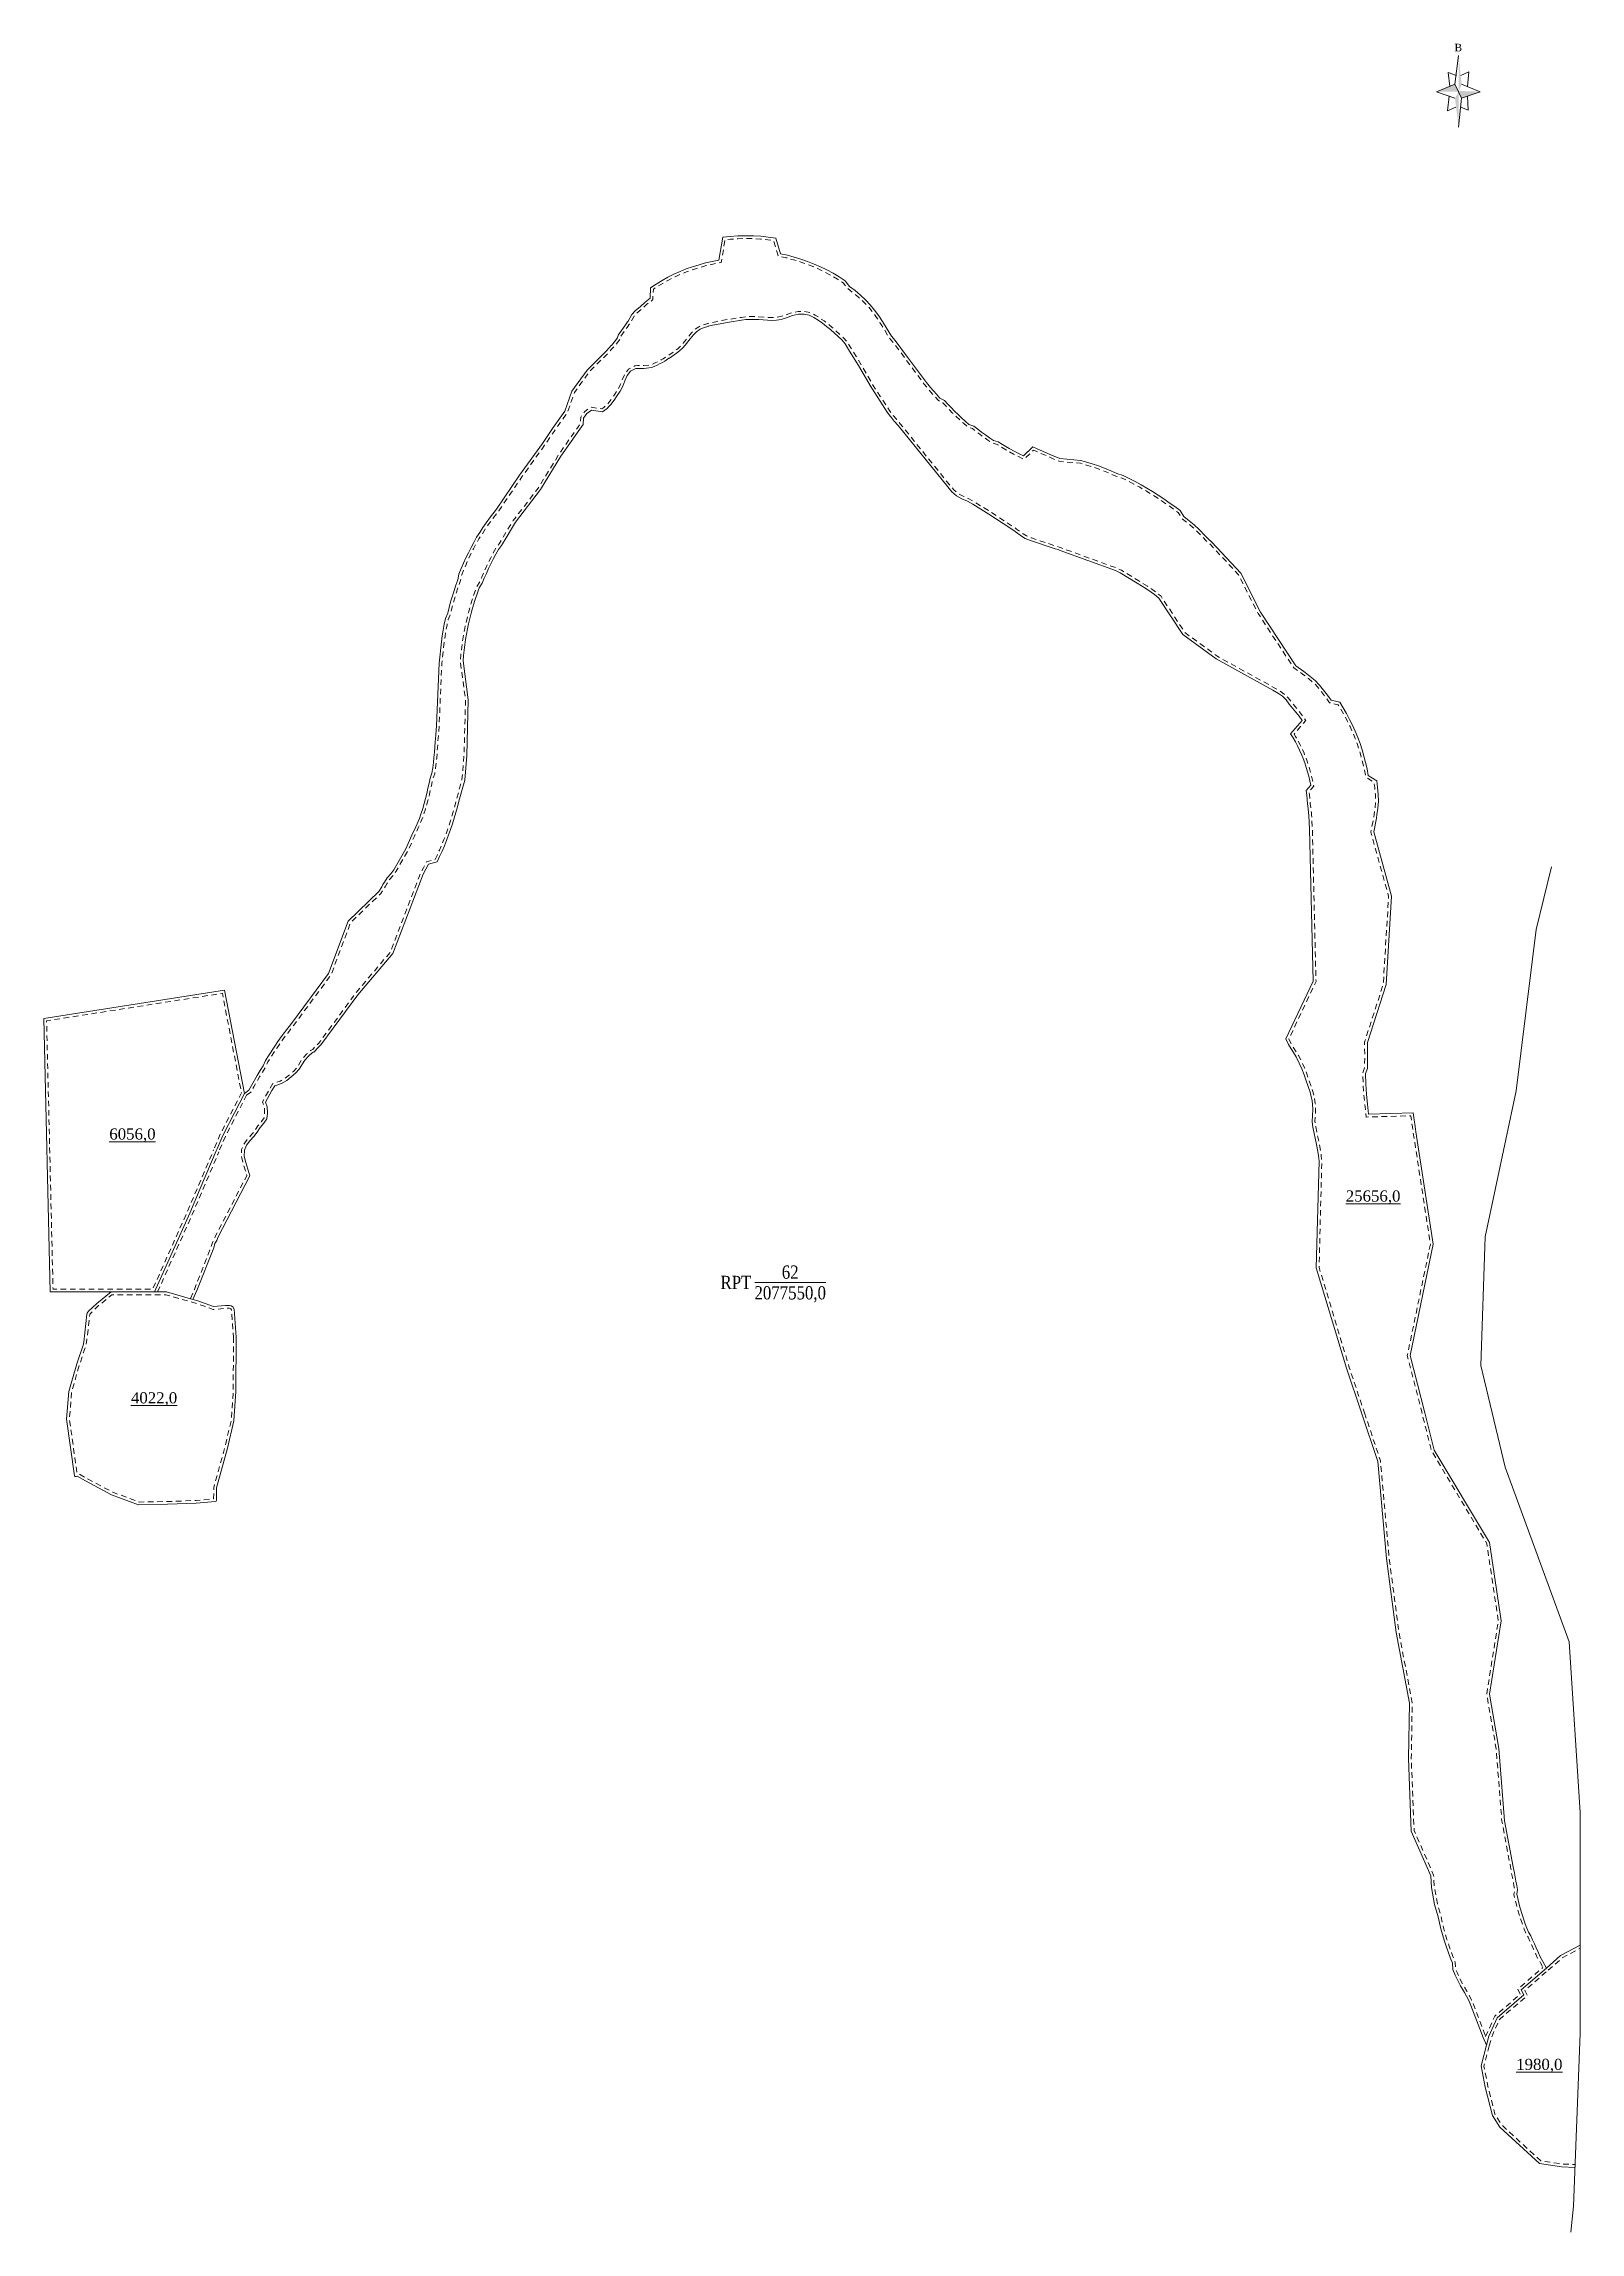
# Model space of a CAD drawing. Header units: metres. Extents: x 544975 to 545526, y 1843648 to 1844434.
import ezdxf
from ezdxf.enums import TextEntityAlignment as Align

# ---------------------------------------------------------------- set-up
doc = ezdxf.new("R2010")
doc.units = ezdxf.units.M
doc.header["$MEASUREMENT"] = 0
doc.linetypes.add('DGN Style 2', pattern=[3.355162, 2.013097, -1.342065])
for name, color, linetype, lineweight in [('Level 10', 7, 'Continuous', 0), ('Level 13', 7, 'Continuous', 0), ('Level 2', 7, 'Continuous', 0), ('Level 22', 7, 'Continuous', 0), ('Level 30', 7, 'Continuous', 0), ('Level 4', 7, 'Continuous', 0), ('Level 5', 7, 'Continuous', 0), ('Level 6', 7, 'Continuous', 0)]:
    doc.layers.add(name, color=color, linetype=linetype, lineweight=lineweight)
doc.styles.add('Style-Times New Roman', font='times.ttf')
doc.styles.add('Style-Vntime', font='Vntime.shx')

# ---------------------------------------------------------------- blocks, each defined once
blk = doc.blocks.new('N_THUA')
at = {"layer": 'Level 13', "color": 1, "linetype": 'Continuous', "lineweight": 0}
blk.add_line((-5.851035, 0), (7.218965, 0), dxfattribs=at)
at = {"layer": 'Level 13', "color": 5, "linetype": 'Continuous', "lineweight": 0, "style": 'Style-Times New Roman'}
blk.add_text('62', height=2.048285, dxfattribs=at).set_placement((0.683965, 1.6), align=Align.MIDDLE_CENTER)
at = {"layer": 'Level 2', "color": 3, "linetype": 'Continuous', "lineweight": 0, "style": 'Style-Times New Roman'}
blk.add_text('RPT', height=2.048285, dxfattribs=at).set_placement((-6.451035, 0), align=Align.MIDDLE_RIGHT)
at = {"layer": 'Level 4', "color": 1, "linetype": 'Continuous', "lineweight": 0, "style": 'Style-Times New Roman'}
blk.add_text('2077550,0', height=2.048285, dxfattribs=at).set_placement((0.683965, -1.6), align=Align.MIDDLE_CENTER)
blk = doc.blocks.new('*U7')
at = {"layer": 'Level 22', "linetype": 'Continuous', "lineweight": 0}
blk.add_hatch(color=250, dxfattribs=at).paths.add_polyline_path([(0.045, -0.218), (0.002, -0.128), (-0.295, -0.128), (-0.045, -0.028), (0.002, -0.128), (0.005, -0.128), (0.005, -0.118), (0.295, -0.128)])
at = {"layer": 'Level 22', "color": 250, "linetype": 'Continuous', "lineweight": 0}
for p, q in [((-0.045, -0.028), (0.005, 0.362)), ((-0.025, 0.092), (-0.135, 0.132)), ((-0.135, 0.132), (-0.115, -0.058)), ((0.035, 0.092), (0.145, 0.142)), ((0.145, 0.142), (0.125, -0.058)), ((-0.045, -0.028), (-0.295, -0.128)), ((-0.045, -0.218), (-0.295, -0.128)), ((-0.125, -0.188), (-0.145, -0.388)), ((0.005, -0.128), (-0.045, -0.028)), ((0.005, -0.128), (0.045, -0.218)), ((0.045, -0.218), (0.005, -0.608)), ((0.045, -0.028), (0.295, -0.128)), ((0.045, -0.218), (0.295, -0.128)), ((0.125, -0.188), (0.135, -0.378)), ((-0.145, -0.388), (-0.035, -0.338)), ((0.135, -0.378), (0.035, -0.338))]:
    blk.add_line(p, q, dxfattribs=at)
at = {"layer": 'Level 22', "color": 250, "linetype": 'Continuous', "lineweight": 0, "extrusion": (0, 0, -1)}
blk.add_solid([(-0.005, 0.362), (-0.045, -0.028), (-0.005, -0.128)], dxfattribs=at)
at = {"layer": 'Level 22', "color": 250, "linetype": 'Continuous', "lineweight": 0}
blk.add_solid([(0.005, -0.128), (0.005, -0.608), (-0.045, -0.218)], dxfattribs=at)
at = {"layer": 'Level 22', "color": 250, "linetype": 'Continuous', "lineweight": 0, "style": 'Style-Vntime'}
blk.add_text('B', height=0.102, dxfattribs=at).set_placement((0, 0.47), align=Align.MIDDLE_CENTER)

msp = doc.modelspace()

# ---------------------------------------------------------------- linework, layer by layer
at = {"layer": 'Level 10', "color": 7, "lineweight": 0, "flags": 128}
msp.add_lwpolyline([(545516.11939, 1844138.65575), (545510.63, 1844116.17), (545503.46, 1844058.14), (545492.34, 1844005.69), (545490.75, 1843959.59), (545499.49, 1843923.03), (545522.52, 1843860.24), (545526.48, 1843799.04), (545526.48, 1843719.56), (545524.1, 1843657.57), (545523.063769, 1843648.233485)], dxfattribs=at)
at = {"layer": 'Level 30', "color": 5, "linetype": 'Continuous', "lineweight": 0, "flags": 128}
for points in [[(545046.8921, 1844057.2642), (545048.4354, 1844058.3689), (545049.4218, 1844060.1456), (545051.4624, 1844063.6788), (545052.509, 1844065.43), (545053.5731, 1844067.1706), (545054.4198, 1844069.0488), (545055.5201, 1844070.7701), (545057.7719, 1844074.1792), (545058.9232, 1844075.8667), (545060.1147, 1844077.5262), (545061.3458, 1844079.1567), (545061.6561, 1844079.5623), (545063.7884, 1844082.3396), (545077.128, 1844100.3346), (545084.1083, 1844119.0778), (545095.1249, 1844129.7479), (545096.1883, 1844131.4471), (545096.6512, 1844132.2558), (545097.2191, 1844133.0806), (545098.1639, 1844134.6935), (545099.4579, 1844136.0739), (545100.5399, 1844137.6017), (545104.8041, 1844145.1562), (545107.0376, 1844150.0081), (545108.3901, 1844153.061), (545109.7071, 1844156.0227), (545110.2235, 1844157.5458), (545110.2512, 1844157.5367), (545110.9, 1844159.5836), (545111.4289, 1844161.3856), (545111.9216, 1844163.1977), (545112.3781, 1844165.0194), (545112.798, 1844166.8499), (545113.1812, 1844168.6883), (545113.5276, 1844170.5341), (545114.2344, 1844172.3241), (545114.5078, 1844174.1903), (545114.7439, 1844176.0615), (545114.9425, 1844177.937), (545115.1036, 1844179.8162), (545115.3699, 1844183.5802), (545115.567, 1844185.937), (545115.8037, 1844189.4348), (545116.7739, 1844211.7474), (545117.6082, 1844219.4464), (545117.9285, 1844221.6198), (545118.2747, 1844223.6833), (545118.6622, 1844225.7395), (545119.0908, 1844227.7875), (545119.8884, 1844229.7475), (545120.3969, 1844231.7701), (545120.9457, 1844233.7822), (545121.8318, 1844236.7401), (545122.8319, 1844239.7471), (545123.5398, 1844241.7089), (545123.9326, 1844243.7961), (545124.7212, 1844245.7351), (545125.5484, 1844247.6579), (545126.4139, 1844249.5638), (545127.3173, 1844251.452), (545128.2584, 1844253.3218), (545129.2366, 1844255.1723), (545130.2517, 1844257.003), (545131.4529, 1844258.724), (545132.5385, 1844260.5096), (545133.7076, 1844262.242), (545135.2746, 1844264.3327), (545137.4195, 1844267.1057), (545145.7015, 1844279.2673), (545153.871, 1844290.673), (545157.5519, 1844296.0386), (545157.5558, 1844296.0359), (545160.745, 1844300.5947), (545161.9268, 1844302.2399), (545164.5003, 1844309.4705), (545169.9477, 1844317.0808), (545176.9476, 1844324.021), (545178.6212, 1844325.9404), (545178.6321, 1844325.9308), (545179.6226, 1844327.0573), (545180.8816, 1844328.6135), (545181.1179, 1844329.6554), (545183.4589, 1844332.9234), (545184.4537, 1844334.3654), (545184.6299, 1844334.604), (545186.0474, 1844336.9846), (545187.2328, 1844338.3792), (545189.0544, 1844339.8652), (545190.7256, 1844341.448), (545192.5371, 1844342.8666), (545192.7379, 1844346.6243), (545194.7549, 1844347.9582), (545196.8235, 1844349.2105), (545198.9407, 1844350.379), (545201.1028, 1844351.462), (545203.3065, 1844352.4576), (545205.5482, 1844353.3642), (545207.8244, 1844354.1806), (545210.1315, 1844354.9052), (545212.4656, 1844355.537), (545214.8232, 1844356.0749), (545217.2004, 1844356.5182), (545218.6052, 1844364.773), (545221.3272, 1844365.058), (545224.0584, 1844365.234), (545226.7945, 1844365.3006), (545229.695, 1844365.2517), (545232.2637, 1844365.1055), (545234.9881, 1844364.8441), (545237.6998, 1844364.4739), (545239.3707, 1844358.8296), (545241.8384, 1844358.289), (545244.2825, 1844357.6501), (545246.6991, 1844356.914), (545249.0844, 1844356.0819), (545251.4345, 1844355.1551), (545253.7456, 1844354.135), (545256.0141, 1844353.0233), (545258.2363, 1844351.8218), (545260.4087, 1844350.5324), (545262.5278, 1844349.1571), (545264.1519, 1844347.1043), (545266.131, 1844345.5821), (545268.0475, 1844343.982), (545269.8986, 1844342.3065), (545271.6097, 1844340.4883), (545273.1698, 1844338.5391), (545274.6455, 1844336.535), (545276.0348, 1844334.4798), (545276.3685, 1844333.9584), (545279.2362, 1844329.2331), (545280.5169, 1844327.6938), (545285.0163, 1844321.7149), (545291.7474, 1844312.58), (545293.2422, 1844310.8133), (545295.4145, 1844308.3595), (545296.5448, 1844306.9958), (545298.2711, 1844306.1561), (545299.4448, 1844304.8499), (545300.6445, 1844303.5675), (545301.8695, 1844302.3092), (545303.1194, 1844301.0758), (545304.3937, 1844299.8676), (545305.692, 1844298.6851), (545307.0137, 1844297.5288), (545308.8187, 1844296.9586), (545310.1743, 1844295.8652), (545311.5514, 1844294.7991), (545312.9496, 1844293.7608), (545314.3683, 1844292.7506), (545315.8069, 1844291.769), (545317.5565, 1844291.2727), (545319.024, 1844290.3552), (545321.4104, 1844288.9481), (545323.5325, 1844287.7812), (545325.0686, 1844286.9838), (545326.6204, 1844286.2174), (545330.0049, 1844289.4584), (545331.5062, 1844288.7902), (545334.5268, 1844287.4911), (545336.4051, 1844286.6397), (545339.6329, 1844285.2718), (545347.2018, 1844284.5818), (545351.2054, 1844283.3864), (545353.4828, 1844282.6448), (545355.7168, 1844281.784), (545357.9196, 1844280.846), (545360.1033, 1844279.8641), (545362.4278, 1844279.1698), (545364.577, 1844278.0981), (545366.7043, 1844276.9837), (545368.809, 1844275.8269), (545370.8901, 1844274.6282), (545372.9467, 1844273.3882), (545374.9782, 1844272.1073), (545376.9836, 1844270.786), (545378.9623, 1844269.4249), (545380.9133, 1844268.0244), (545382.8359, 1844266.5853), (545384.2207, 1844264.4693), (545386.0716, 1844262.9647), (545387.8919, 1844261.4234), (545389.6429, 1844259.8035), (545391.7353, 1844257.6791), (545392.7661, 1844256.5861), (545394.278, 1844255.2741), (545404.6038, 1844244.1479), (545411.7099, 1844230.1261), (545424.3657, 1844210.788), (545427.2796, 1844208.7571), (545427.7298, 1844208.4289), (545429.5528, 1844207.0398), (545431.3354, 1844205.5835), (545432.9052, 1844203.9164), (545434.36, 1844202.1482), (545435.755, 1844200.3324), (545437.0888, 1844198.4711), (545440.1688, 1844197.7305), (545441.4134, 1844195.7236), (545442.5904, 1844193.6763), (545443.6985, 1844191.5909), (545444.7365, 1844189.4698), (545445.7033, 1844187.3152), (545446.5976, 1844185.1297), (545447.4187, 1844182.9155), (545448.1655, 1844180.6752), (545448.8373, 1844178.4112), (545449.4332, 1844176.1262), (545449.9526, 1844173.8225), (545450.395, 1844171.5028), (545453.4293, 1844169.5416), (545453.7271, 1844167.1084), (545453.9436, 1844164.6666), (545454.0786, 1844162.219), (545453.832, 1844159.7667), (545453.5038, 1844157.334), (545453.3096, 1844156.1258), (545452.3359, 1844151.1645), (545458.6972, 1844128.1414), (545456.7802, 1844096.4366), (545450.0702, 1844075.5282), (545450.1018, 1844069.8743), (545450.0827, 1844066.2321), (545449.4267, 1844064.3965), (545449.5538, 1844060.7383), (545449.7976, 1844056.8315), (545450.1004, 1844053.4386), (545450.5194, 1844049.8022), (545466.4945, 1844050.2276), (545466.866, 1844047.8112), (545467.2325, 1844045.428), (545467.5091, 1844043.4195), (545473.7056, 1844003.083), (545465.4376, 1843963.1039), (545470.6783, 1843942.5576)], [(545028.4374, 1843983.2234), (545029.8704, 1843986.5055), (545035.8965, 1844001.7972), (545036.3192, 1844003.3806), (545036.9468, 1844004.4623), (545037.3357, 1844005.4493), (545048.8282, 1844027.652), (545048.0657, 1844030.0985), (545047.3805, 1844032.449), (545046.8216, 1844034.7798), (545046.8682, 1844036.8827), (545047.6575, 1844038.6766), (545048.8628, 1844040.2827), (545050.2403, 1844041.7995), (545051.5286, 1844043.3451), (545052.5256, 1844045.0216), (545053.8597, 1844046.526), (545054.9539, 1844048.1416), (545055.1564, 1844050.2204), (545055.0665, 1844052.4744), (545054.4829, 1844054.1749), (545056.7749, 1844058.2549), (545057.767, 1844059.9531), (545060.1809, 1844060.7922), (545062.1168, 1844061.8884), (545063.7382, 1844063.1581), (545065.2656, 1844064.4721), (545066.5687, 1844065.9205), (545068.5516, 1844069.2267), (545069.9393, 1844070.6049), (545071.3714, 1844071.9427), (545071.8776, 1844072.1685), (545071.9952, 1844072.0834), (545072.8653, 1844073.3054), (545074.3831, 1844074.6758), (545087.6759, 1844092.7047), (545100.1459, 1844107.4768), (545111.0316, 1844135.9562), (545112.033, 1844137.7655), (545112.9981, 1844139.5945), (545116.0552, 1844140.3996), (545116.9667, 1844142.3085), (545117.8399, 1844144.2353), (545118.6744, 1844146.1791), (545119.4698, 1844148.1393), (545120.2258, 1844150.1149), (545120.9422, 1844152.1053), (545121.6187, 1844154.1096), (545122.2549, 1844156.127), (545122.8507, 1844158.1568), (545123.4058, 1844160.198), (545123.9199, 1844162.25), (545125.9902, 1844169.7823), (545126.7427, 1844178.6123), (545127.2751, 1844198.6572), (545125.4029, 1844212.6636), (545125.5686, 1844214.5794), (545125.7726, 1844216.4915), (545126.0148, 1844218.3991), (545126.2951, 1844220.3016), (545126.6133, 1844222.198), (545126.9695, 1844224.0877), (545127.3633, 1844225.9699), (545128.3066, 1844229.6975), (545128.8124, 1844231.5518), (545129.629, 1844234.2777), (545130.5507, 1844237.049), (545131.2031, 1844238.8569), (545132.2925, 1844240.493), (545133.0134, 1844242.2655), (545133.7696, 1844244.0232), (545134.5608, 1844245.7654), (545135.3866, 1844247.4914), (545136.2469, 1844249.2006), (545137.1411, 1844250.8923), (545138.069, 1844252.5657), (545139.2135, 1844254.1112), (545141.1817, 1844257.3848), (545142.3899, 1844259.4515), (545142.3923, 1844259.4499), (545144.2073, 1844262.4492), (545153.2008, 1844274.1227), (545160.5576, 1844286.0859), (545164.2384, 1844291.4515), (545164.2548, 1844291.4403), (545167.3587, 1844295.8772), (545168.5089, 1844297.4784), (545168.6429, 1844299.8253), (545169.8194, 1844301.4178), (545171.4535, 1844302.6653), (545175.4483, 1844302.098), (545177.1721, 1844303.2323), (545177.5264, 1844303.578), (545177.4063, 1844303.6714), (545178.4556, 1844304.7015), (545179.6222, 1844306.2622), (545180.7181, 1844307.881), (545181.7834, 1844309.5278), (545182.7064, 1844311.2964), (545183.4796, 1844313.1985), (545184.303, 1844315.0688), (545185.4733, 1844316.6495), (545187.3758, 1844317.5913), (545188.0455, 1844317.6537), (545190.33, 1844317.6424), (545192.9991, 1844317.9587), (545193.9867, 1844318.34), (545195.0506, 1844318.818), (545195.9575, 1844319.2703), (545196.9525, 1844319.8089), (545197.8126, 1844320.3024), (545199.3249, 1844321.2893), (545199.5029, 1844321.3885), (545201.9709, 1844323.0761), (545203.1193, 1844323.9686), (545204.1985, 1844324.9343), (545205.182, 1844326.0361), (545206.9277, 1844328.2348), (545208.1004, 1844329.7117), (545209.2193, 1844330.843), (545210.4932, 1844331.7379), (545211.9212, 1844332.3257), (545213.3594, 1844332.7587), (545213.3999, 1844332.7759), (545214.8986, 1844333.1398), (545216.3989, 1844333.4603), (545220.8868, 1844334.2891), (545225.3996, 1844335.0066), (545226.9252, 1844335.1884), (545228.5535, 1844335.2711), (545230.0012, 1844335.2599), (545231.5424, 1844335.1855), (545234.6421, 1844334.9717), (545236.2274, 1844334.922), (545237.8728, 1844334.9899), (545239.6337, 1844335.2795), (545241.0514, 1844335.6981), (545241.5773, 1844335.8721), (545243.6966, 1844336.6297), (545245.8382, 1844337.1477), (545247.8429, 1844337.1602), (545249.689, 1844336.7422), (545251.3566, 1844335.954), (545252.9, 1844334.9524), (545254.402, 1844333.8898), (545255.8604, 1844332.7681), (545257.2728, 1844331.5889), (545261.3598, 1844327.8603), (545262.5302, 1844326.4308), (545263.8051, 1844324.5037), (545267.7119, 1844318.0573), (545271.4976, 1844311.5413), (545277.6283, 1844301.9545), (545278.8324, 1844300.3576), (545279.0566, 1844300.1378), (545280.1968, 1844298.7449), (545281.584, 1844297.1288), (545299.3848, 1844275.108), (545300.8544, 1844273.3642), (545302.5398, 1844271.9013), (545304.5093, 1844270.8619), (545306.5428, 1844269.9412), (545308.4597, 1844268.843), (545314.1106, 1844265.3454), (545321.6709, 1844260.4439), (545323.5675, 1844259.1318), (545325.9412, 1844257.4092), (545327.2356, 1844256.5745), (545329.0908, 1844255.8229), (545337.9834, 1844252.8963), (545339.0536, 1844252.5639), (545339.7615, 1844252.2841), (545359.6318, 1844245.0139), (545361.2799, 1844244.2631), (545367.4678, 1844240.5415), (545370.5588, 1844238.5884), (545372.4545, 1844237.2942), (545373.6783, 1844236.4052), (545375.2272, 1844235.1323), (545383.7807, 1844222.1323), (545395.8165, 1844213.3225), (545416.1617, 1844202.1143), (545418.1412, 1844200.9233), (545419.5588, 1844199.9168), (545420.9032, 1844198.6228), (545422.0403, 1844197.1228), (545424.4216, 1844194.2457), (545425.5588, 1844192.7656), (545426.646, 1844191.2483), (545422.5159, 1844186.3714), (545423.3917, 1844184.9591), (545424.22, 1844183.5184), (545424.9998, 1844182.0509), (545425.7303, 1844180.5583), (545426.4106, 1844179.0421), (545427.04, 1844177.5041), (545427.6178, 1844175.946), (545428.1433, 1844174.3694), (545428.616, 1844172.7763), (545429.0353, 1844171.1682), (545429.4009, 1844169.5471), (545429.7122, 1844167.9147), (545428.1172, 1844166.0149), (545428.3114, 1844164.4272), (545428.4527, 1844162.834), (545428.5408, 1844161.2369), (545428.7756, 1844159.6388), (545428.957, 1844158.0271), (545429.0274, 1844157.2167), (545429.3025, 1844152.1993), (545430.617, 1844097.612), (545420.8268, 1844076.842), (545421.7254, 1844074.7996), (545424.5128, 1844070.3502), (545425.6259, 1844068.182), (545426.5437, 1844066.0421), (545427.3641, 1844063.9243), (545428.1357, 1844061.8253), (545428.8647, 1844059.743), (545429.5154, 1844057.6727), (545430.0333, 1844055.6064), (545430.0926, 1844055.3194), (545430.3828, 1844053.5349), (545430.4891, 1844051.4431), (545430.3373, 1844049.3187), (545430.2319, 1844047.1897), (545430.5208, 1844045.1067), (545431.8304, 1844038.9346), (545432.283, 1844036.3496), (545432.4973, 1844034.8627), (545432.7134, 1844032.8662), (545431.7241, 1843994.6573), (545442.6167, 1843958.5238), (545447.9564, 1843942.5576)], [(544999.0035, 1843985.9398), (544977.2071, 1843985.9398), (544974.8663, 1844084.1861), (545039.7884, 1844094.3501), (545046.8921, 1844057.2642)], [(545014.6135, 1843985.9398), (545027.2414, 1844014.192), (545031.0193, 1844023.0822), (545036.7725, 1844036.6204), (545037.0741, 1844037.33), (545039.142, 1844042.1963), (545041.1607, 1844046.1211), (545041.5151, 1844046.8101), (545046.8921, 1844057.2642)], [(545028.4374, 1843983.2234), (545030.1711, 1843982.7305), (545035.7778, 1843980.6839), (545040.1252, 1843981.039), (545041.4975, 1843981.121), (545042.1418, 1843981.0221), (545042.7851, 1843980.6014), (545043.2304, 1843979.8014), (545043.9861, 1843969.7693), (545043.858, 1843950.1825), (545043.14, 1843939.6844), (545040.7867, 1843929.7993), (545036.8845, 1843915.5488), (545036.8495, 1843911.0788), (545036.702, 1843910.7887), (545036.5072, 1843910.7001), (545029.6168, 1843910.0582), (545019.2444, 1843909.6798), (545008.9076, 1843909.505), (544999.2315, 1843913.1057), (544989.7942, 1843918.0712), (544986.86, 1843919.797), (544986.4469, 1843919.655), (544986.2675, 1843919.655), (544986.0821, 1843919.7025), (544985.9386, 1843919.8965), (544983.0711, 1843940.2514), (544983.8696, 1843950.238), (544986.7272, 1843960.1096), (544989.0927, 1843967.2139), (544989.1108, 1843967.5398), (544989.2144, 1843967.9506), (544990.379, 1843978.0167), (544990.4663, 1843978.3345), (544990.623, 1843978.6367), (544990.8499, 1843978.9092), (544993.8725, 1843981.8173), (544999.0035, 1843985.9398)], [(544999.0035, 1843985.9398), (545013.8479, 1843985.9398), (545014.6135, 1843985.9398)], [(545014.6135, 1843985.9398), (545018.8831, 1843985.9398), (545028.4374, 1843983.2234)], [(545447.9564, 1843942.5576), (545453.7963, 1843925.0956), (545456.9053, 1843890.2112), (545460.385, 1843863.662), (545465.1594, 1843838.306), (545464.8247, 1843818.3492), (545465.8452, 1843792.3198), (545472.8762, 1843776.2448), (545473.1193, 1843772.0955), (545474.2169, 1843765.9679), (545475.4903, 1843761.5512), (545475.9103, 1843759.3527), (545476.4615, 1843757.2531), (545477.0545, 1843755.165), (545477.6892, 1843753.0891), (545478.3653, 1843751.0263), (545479.0825, 1843748.9775), (545479.8405, 1843746.9434), (545480.639, 1843744.9249), (545480.7106, 1843742.5923), (545481.596, 1843740.5921), (545482.5212, 1843738.61), (545483.5369, 1843736.6724), (545484.9229, 1843734.3149), (545485.7067, 1843733.0331), (545486.5754, 1843731.2295), (545491.6092, 1843718.1233), (545492.8598, 1843715.4579)], [(545470.6783, 1843942.5576), (545474.0932, 1843929.1692), (545493.8891, 1843895.9492), (545498.089, 1843867.8177), (545493.9376, 1843841.4778), (545497.3082, 1843821.9294), (545499.3434, 1843796.0119), (545502.4671, 1843779.5062), (545502.8507, 1843777.2287), (545503.4208, 1843774.3715), (545503.6661, 1843772.8191), (545503.9424, 1843771.2719), (545503.721, 1843769.6197), (545504.0613, 1843768.0742), (545504.4324, 1843766.5359), (545504.8342, 1843765.0052), (545505.7292, 1843761.9696), (545506.222, 1843760.4658), (545506.7449, 1843758.9722), (545507.2975, 1843757.4894), (545507.8796, 1843756.0178), (545508.7231, 1843754.6582), (545509.3615, 1843753.2157), (545510.0287, 1843751.7864), (545510.6734, 1843750.3449), (545511.4572, 1843748.5265), (545512.0899, 1843747.1638), (545513.1097, 1843745.4412), (545514.3276, 1843743.1136)], [(545514.3276, 1843743.1136), (545519.4492, 1843747.5734), (545526.48, 1843751.395839)], [(545492.8598, 1843715.4579), (545493.6916, 1843718.6388), (545496.648, 1843725.2616), (545506.2199, 1843733.471), (545505.3156, 1843735.2661), (545514.3276, 1843743.1136)], [(545492.8598, 1843715.4579), (545490.8977, 1843707.9542), (545492.3927, 1843700.3741), (545494.9379, 1843690.1916), (545497.6631, 1843685.9699), (545511.8823, 1843672.9095), (545519.7615, 1843671.759), (545524.636441, 1843671.542265)]]:
    msp.add_lwpolyline(points, dxfattribs=at)
at = {"layer": 'Level 6', "color": 2, "linetype": 'DGN Style 2', "lineweight": 0, "flags": 128}
for points in [[(545047.670771, 1844056.591789), (545049.200455, 1844057.686743), (545050.291985, 1844059.652802), (545052.324615, 1844063.172202), (545053.36481, 1844064.912686), (545054.458988, 1844066.702485), (545055.301549, 1844068.571505), (545056.358634, 1844070.2252), (545058.602181, 1844073.621804), (545059.742503, 1844075.293213), (545060.920002, 1844076.933214), (545062.141955, 1844078.551599), (545062.449809, 1844078.954002), (545064.586723, 1844081.737311), (545078.015691, 1844099.852868), (545084.966486, 1844118.516843), (545095.908029, 1844129.114247), (545097.046413, 1844130.933264), (545097.498425, 1844131.722941), (545098.06348, 1844132.543609), (545098.970115, 1844134.091356), (545100.234353, 1844135.440007), (545101.385572, 1844137.065545), (545105.695224, 1844144.700569), (545107.948981, 1844149.596474), (545109.304114, 1844152.655316), (545110.639442, 1844155.658233), (545110.852482, 1844156.286587), (545110.89913, 1844156.271262), (545111.856502, 1844159.291677), (545112.391242, 1844161.113574), (545112.889184, 1844162.944953), (545113.350544, 1844164.786048), (545113.77492, 1844166.636059), (545114.162199, 1844168.494028), (545114.492815, 1844170.255723), (545115.207051, 1844172.064555), (545115.498685, 1844174.055218), (545115.737286, 1844175.946245), (545115.937992, 1844177.841632), (545116.100581, 1844179.738202), (545116.366955, 1844183.503241), (545116.564182, 1844185.861567), (545116.802232, 1844189.379313), (545117.771555, 1844211.671734), (545118.600312, 1844219.319587), (545118.916363, 1844221.464155), (545119.259258, 1844223.507955), (545119.643047, 1844225.544463), (545120.051092, 1844227.494244), (545120.841104, 1844229.435597), (545121.364286, 1844231.516595), (545121.907197, 1844233.507104), (545122.785432, 1844236.43875), (545123.776815, 1844239.419541), (545124.507695, 1844241.445025), (545124.896768, 1844243.512422), (545125.643752, 1844245.349099), (545126.463049, 1844247.253526), (545127.320282, 1844249.141223), (545128.215045, 1844251.01137), (545129.147148, 1844252.863295), (545130.116004, 1844254.69612), (545131.101239, 1844256.472958), (545132.290977, 1844258.177536), (545133.380663, 1844259.969856), (545134.522648, 1844261.662078), (545136.070236, 1844263.726877), (545138.229008, 1844266.517812), (545146.521373, 1844278.694632), (545154.689876, 1844290.09894), (545158.080878, 1844295.041959), (545161.560819, 1844300.016358), (545162.821485, 1844301.77135), (545165.395272, 1844309.002755), (545170.711719, 1844316.430107), (545177.677456, 1844323.336436), (545178.714444, 1844324.525725), (545178.722221, 1844324.518877), (545180.387132, 1844326.412388), (545181.805372, 1844328.165419), (545182.048461, 1844329.237249), (545184.277, 1844332.348255), (545185.267689, 1844333.784297), (545185.463765, 1844334.049812), (545186.863687, 1844336.400891), (545187.935635, 1844337.662016), (545189.715183, 1844339.113712), (545191.379137, 1844340.689649), (545193.511427, 1844342.359462), (545193.709601, 1844346.068016), (545195.28986, 1844347.113087), (545197.324241, 1844348.344671), (545199.406415, 1844349.49384), (545201.53276, 1844350.55893), (545203.699979, 1844351.538048), (545205.904609, 1844352.429657), (545208.143154, 1844353.232551), (545210.412073, 1844353.945159), (545212.707557, 1844354.566506), (545215.026161, 1844355.095509), (545218.069236, 1844355.662982), (545219.463765, 1844363.857428), (545221.411454, 1844364.061355), (545224.102738, 1844364.234783), (545226.79824, 1844364.300395), (545229.658145, 1844364.252179), (545232.187505, 1844364.108218), (545234.872667, 1844363.850583), (545236.924342, 1844363.570489), (545238.579548, 1844357.979203), (545241.604855, 1844357.316448), (545244.010246, 1844356.687667), (545246.388595, 1844355.963218), (545248.736137, 1844355.14429), (545251.049009, 1844354.232171), (545253.3235, 1844353.22823), (545255.556082, 1844352.134132), (545257.743095, 1844350.951657), (545259.881087, 1844349.682679), (545261.845537, 1844348.407748), (545263.444312, 1844346.386957), (545265.505469, 1844344.801644), (545267.391256, 1844343.227186), (545269.197829, 1844341.59199), (545270.854012, 1844339.832144), (545272.376492, 1844337.929947), (545273.828311, 1844335.958279), (545275.1993, 1844333.930165), (545275.519802, 1844333.429388), (545278.419903, 1844328.650698), (545279.732559, 1844327.072989), (545284.214243, 1844321.117631), (545290.962285, 1844311.959739), (545292.486027, 1844310.158833), (545294.654966, 1844307.708829), (545295.912898, 1844306.191142), (545297.657915, 1844305.342338), (545298.707682, 1844304.174061), (545299.921036, 1844302.877067), (545301.15997, 1844301.604453), (545302.424117, 1844300.356995), (545303.712931, 1844299.135034), (545305.026028, 1844297.939056), (545306.512831, 1844296.638315), (545308.337662, 1844296.06185), (545309.554253, 1844295.080572), (545310.947165, 1844294.002231), (545312.361428, 1844292.952003), (545313.796411, 1844291.930208), (545315.377581, 1844290.851328), (545317.146877, 1844290.349441), (545318.504891, 1844289.500393), (545320.915412, 1844288.07907), (545323.061149, 1844286.899173), (545324.616782, 1844286.091634), (545326.805899, 1844285.010477), (545330.211633, 1844288.271811), (545331.105327, 1844287.874045), (545334.122792, 1844286.576293), (545336.003517, 1844285.723794), (545339.386541, 1844284.290112), (545347.011474, 1844283.595004), (545350.907489, 1844282.431727), (545353.147974, 1844281.702147), (545355.341021, 1844280.857128), (545357.51862, 1844279.929859), (545359.753625, 1844278.924889), (545362.058847, 1844278.236347), (545364.121811, 1844277.207649), (545366.231399, 1844276.102528), (545368.318558, 1844274.955369), (545370.382318, 1844273.766656), (545372.4218, 1844272.536978), (545374.436377, 1844271.266748), (545376.425082, 1844269.956447), (545378.387299, 1844268.606686), (545380.322048, 1844267.217852), (545382.095627, 1844265.890296), (545383.469171, 1844263.791495), (545385.433047, 1844262.195057), (545387.228935, 1844260.674427), (545388.946752, 1844259.085226), (545391.015237, 1844256.985106), (545392.072912, 1844255.863609), (545393.581777, 1844254.554243), (545403.775291, 1844243.570584), (545410.842894, 1844229.624746), (545423.635018, 1844210.078343), (545426.699094, 1844207.942775), (545427.132146, 1844207.627076), (545428.933247, 1844206.254663), (545430.652147, 1844204.850403), (545432.154233, 1844203.255214), (545433.577172, 1844201.525738), (545434.951856, 1844199.736382), (545436.492893, 1844197.585885), (545439.535511, 1844196.854274), (545440.554769, 1844195.210734), (545441.715148, 1844193.192346), (545442.807608, 1844191.136379), (545443.830962, 1844189.045209), (545444.784108, 1844186.921037), (545445.665782, 1844184.766393), (545446.475295, 1844182.583439), (545447.211554, 1844180.374761), (545447.873872, 1844178.142716), (545448.461355, 1844175.889989), (545448.973424, 1844173.618803), (545449.492855, 1844170.895198), (545452.493544, 1844168.955723), (545452.732481, 1844167.00347), (545452.946036, 1844164.594885), (545453.075832, 1844162.241627), (545452.838713, 1844159.883611), (545452.514468, 1844157.480223), (545452.325005, 1844156.301494), (545451.309185, 1844151.12558), (545457.688974, 1844128.035561), (545455.789611, 1844096.622456), (545449.069325, 1844075.682003), (545449.101785, 1844069.874128), (545449.083608, 1844066.407962), (545448.420662, 1844064.552925), (545448.554882, 1844060.689788), (545448.800373, 1844056.755899), (545449.105501, 1844053.336904), (545449.630775, 1844048.778182), (545465.640063, 1844049.204493), (545466.242922, 1844045.283789), (545466.519512, 1844043.275358), (545472.68985, 1844003.109164), (545464.411578, 1843963.080396), (545473.160019, 1843928.78171), (545492.929164, 1843895.606607), (545497.077303, 1843867.821809), (545492.924104, 1843841.470492), (545496.314888, 1843821.805034), (545498.350727, 1843795.879392), (545501.482665, 1843779.330162), (545501.867088, 1843777.047777), (545502.436195, 1843774.195553), (545502.679916, 1843772.653145), (545502.930511, 1843771.249884), (545502.70638, 1843769.577305), (545503.086843, 1843767.849403), (545503.46263, 1843766.291673), (545503.870777, 1843764.736793), (545504.774258, 1843761.672429), (545505.274851, 1843760.144849), (545505.804369, 1843758.632346), (545506.363938, 1843757.130846), (545506.982643, 1843755.566705), (545507.836749, 1843754.190009), (545508.451116, 1843752.801814), (545509.119142, 1843751.370745), (545509.757766, 1843749.94283), (545510.544361, 1843748.117945), (545511.203936, 1843746.697362), (545512.235825, 1843744.954342), (545513.075609, 1843743.349382)], [(545027.5209, 1843983.6235), (545028.9467, 1843986.889), (545034.9451, 1844002.1105), (545035.3874, 1844003.7672), (545036.044, 1844004.899), (545036.4241, 1844005.8635), (545047.7512, 1844027.7468), (545047.1082, 1844029.8098), (545046.4137, 1844032.1923), (545045.819, 1844034.6725), (545045.8728, 1844037.1035), (545046.7886, 1844039.1847), (545048.0911, 1844040.9204), (545049.4857, 1844042.4561), (545050.7097, 1844043.9244), (545051.7145, 1844045.6142), (545053.0683, 1844047.1407), (545053.9833, 1844048.4917), (545054.1545, 1844050.2491), (545054.0731, 1844052.2883), (545053.3916, 1844054.2741), (545055.9072, 1844058.752), (545057.0898, 1844060.7764), (545059.767, 1844061.707), (545061.5591, 1844062.7218), (545063.1035, 1844063.9312), (545064.565, 1844065.1885), (545065.7607, 1844066.5176), (545067.7583, 1844069.8482), (545069.2455, 1844071.3252), (545070.8111, 1844072.7878), (545071.4823, 1844073.0872), (545072.1141, 1844073.9744), (545073.6381, 1844075.3504), (545086.8905, 1844093.3246), (545099.2724, 1844107.9923), (545110.1226, 1844136.3789), (545111.1532, 1844138.241), (545112.3187, 1844140.4497), (545115.3525, 1844141.2486), (545116.06, 1844142.7304), (545116.9249, 1844144.639), (545117.7515, 1844146.5644), (545118.5394, 1844148.506), (545119.2883, 1844150.463), (545119.9979, 1844152.4346), (545120.668, 1844154.4199), (545121.2982, 1844156.4182), (545121.8884, 1844158.4289), (545122.4382, 1844160.4507), (545122.9526, 1844162.5041), (545125.0016, 1844169.9587), (545125.7438, 1844178.6681), (545126.2733, 1844198.6039), (545124.3971, 1844212.6402), (545124.5732, 1844214.6755), (545124.7793, 1844216.6075), (545125.024, 1844218.535), (545125.3072, 1844220.4572), (545125.6287, 1844222.3734), (545125.9887, 1844224.2827), (545126.3888, 1844226.1951), (545127.3394, 1844229.9518), (545127.8509, 1844231.8269), (545128.6754, 1844234.579), (545129.6058, 1844237.3766), (545130.3036, 1844239.3103), (545131.4042, 1844240.9632), (545132.0909, 1844242.6515), (545132.855, 1844244.4276), (545133.6544, 1844246.188), (545134.4889, 1844247.932), (545135.3582, 1844249.6591), (545136.2617, 1844251.3685), (545137.2263, 1844253.1081), (545138.3812, 1844254.6677), (545140.3215, 1844257.8948), (545142.062, 1844260.872), (545142.0777, 1844260.8615), (545143.3808, 1844263.015), (545152.3765, 1844274.6913), (545159.7189, 1844286.631), (545163.9783, 1844292.8401), (545164.0022, 1844292.8237), (545166.5429, 1844296.4555), (545167.5271, 1844297.8257), (545167.6615, 1844300.1798), (545169.0996, 1844302.1264), (545171.1795, 1844303.7142), (545175.2145, 1844303.1412), (545175.8948, 1844303.5889), (545177.7004, 1844305.3615), (545178.8072, 1844306.8422), (545179.8841, 1844308.4329), (545180.9184, 1844310.0318), (545181.7979, 1844311.717), (545182.5586, 1844313.5883), (545183.4328, 1844315.574), (545184.8133, 1844317.4386), (545187.0984, 1844318.5698), (545188.0015, 1844318.6539), (545190.2734, 1844318.6427), (545192.7564, 1844318.9369), (545193.6014, 1844319.2632), (545194.6224, 1844319.7219), (545195.4962, 1844320.1577), (545196.4656, 1844320.6824), (545197.2901, 1844321.1555), (545198.8076, 1844322.1458), (545198.9762, 1844322.2398), (545201.3813, 1844323.8844), (545202.4783, 1844324.7369), (545203.4898, 1844325.6421), (545204.4168, 1844326.6805), (545207.3511, 1844330.3762), (545208.5712, 1844331.6098), (545210.0095, 1844332.6202), (545211.5859, 1844333.2691), (545213.0188, 1844333.7005), (545213.0844, 1844333.7283), (545214.6761, 1844334.1148), (545216.2036, 1844334.4411), (545220.7175, 1844335.2747), (545225.2619, 1844335.9973), (545226.8406, 1844336.1854), (545228.532, 1844336.2713), (545230.0292, 1844336.2597), (545231.6009, 1844336.1838), (545234.6922, 1844335.9706), (545236.2224, 1844335.9226), (545237.7707, 1844335.9865), (545239.4101, 1844336.2562), (545240.7527, 1844336.6526), (545241.2519, 1844336.8177), (545243.4099, 1844337.5892), (545245.7159, 1844338.147), (545247.9516, 1844338.1609), (545250.017, 1844337.6932), (545251.8446, 1844336.8294), (545253.4612, 1844335.7803), (545254.9958, 1844334.6946), (545256.4859, 1844333.5486), (545257.9305, 1844332.3425), (545262.0875, 1844328.5501), (545263.3362, 1844327.025), (545264.65, 1844325.0389), (545268.5719, 1844318.5677), (545272.3516, 1844312.0621), (545278.45, 1844302.5258), (545279.5858, 1844301.0193), (545279.7957, 1844300.8136), (545280.9632, 1844299.3874), (545282.3524, 1844297.7689), (545300.1561, 1844275.7446), (545301.5688, 1844274.0683), (545303.1084, 1844272.732), (545304.9493, 1844271.7604), (545306.9986, 1844270.8325), (545308.9715, 1844269.7022), (545314.6458, 1844266.1902), (545322.2275, 1844261.2748), (545324.1457, 1844259.9478), (545326.5063, 1844258.2347), (545327.6984, 1844257.466), (545329.4352, 1844256.7623), (545338.288, 1844253.8488), (545339.3862, 1844253.5077), (545340.1172, 1844253.2188), (545360.0114, 1844245.9398), (545361.7464, 1844245.1495), (545367.9926, 1844241.3928), (545371.108, 1844239.4243), (545373.0304, 1844238.1118), (545374.2902, 1844237.1967), (545375.9793, 1844235.8086), (545384.5169, 1844222.8327), (545396.3553, 1844214.1674), (545416.6609, 1844202.981), (545418.6892, 1844201.7606), (545420.1985, 1844200.689), (545421.6529, 1844199.2891), (545422.8243, 1844197.7439), (545425.2035, 1844194.8693), (545426.3619, 1844193.3616), (545427.913, 1844191.197), (545423.7491, 1844186.2802), (545424.2503, 1844185.472), (545425.0952, 1844184.0024), (545425.8907, 1844182.5054), (545426.6358, 1844180.9829), (545427.3298, 1844179.4363), (545427.9718, 1844177.8674), (545428.5612, 1844176.278), (545429.0973, 1844174.6698), (545429.5794, 1844173.0448), (545430.0071, 1844171.4044), (545430.3801, 1844169.7508), (545430.7835, 1844167.6355), (545429.1626, 1844165.7048), (545429.306, 1844164.5321), (545429.4503, 1844162.9057), (545429.5368, 1844161.3373), (545429.7674, 1844159.7674), (545429.9521, 1844158.1263), (545430.025, 1844157.2874), (545430.3018, 1844152.2387), (545431.6224, 1844097.3996), (545421.9256, 1844076.8277), (545422.6114, 1844075.2689), (545425.3829, 1844070.8449), (545426.5313, 1844068.6079), (545427.4698, 1844066.4199), (545428.2997, 1844064.2775), (545429.077, 1844062.163), (545429.8139, 1844060.0582), (545430.4782, 1844057.9444), (545431.0084, 1844055.8292), (545431.0762, 1844055.5009), (545431.3787, 1844053.6409), (545431.4909, 1844051.4328), (545431.3355, 1844049.2583), (545431.2353, 1844047.2341), (545431.5064, 1844045.2794), (545432.8123, 1844039.1247), (545433.2706, 1844036.5072), (545433.4896, 1844034.9879), (545433.7148, 1844032.9072), (545432.7279, 1843994.7921), (545443.5698, 1843958.8268), (545449.0108, 1843942.5576)], [(545036.1538, 1844037.7211), (545038.236, 1844042.6211), (545042.9466, 1844051.7796), (545045.8451, 1844057.4148), (545038.9881, 1844093.2126), (544975.8869, 1844083.3337), (544978.1836, 1843986.9398), (544999.0035, 1843986.9398), (545013.9651, 1843986.9398), (545026.3247, 1844014.5916), (545035.8522, 1844037.0115)], [(545037.9944, 1844036.9389), (545040.048, 1844041.7715), (545047.6708, 1844056.5918)], [(545015.7088, 1843985.9398), (545028.1581, 1844013.7924), (545037.6928, 1844036.2292)], [(545042.9859, 1843969.735), (545042.8582, 1843950.2199), (545042.148, 1843939.8353), (545039.8178, 1843930.0472), (545035.8856, 1843915.6871), (545035.8539, 1843911.6436), (545029.5521, 1843911.0565), (545019.2177, 1843910.6795), (545009.0794, 1843910.508), (544999.6404, 1843914.0205), (544990.2808, 1843918.9452), (544986.9702, 1843920.8923), (544986.8157, 1843920.8392), (544984.0767, 1843940.2817), (544984.8583, 1843950.0573), (544987.6823, 1843959.8125), (544990.0837, 1843967.0249), (544990.1039, 1843967.3884), (544990.2002, 1843967.7701), (544991.3636, 1843977.8257), (544991.4026, 1843977.9679), (544991.4608, 1843978.0801), (544991.583, 1843978.2269), (544994.5336, 1843981.0657), (544999.3555, 1843984.9398), (545014.6135, 1843984.9398), (545018.7437, 1843984.9398), (545028.1639, 1843982.2615), (545029.8625, 1843981.7786), (545035.6408, 1843979.6694), (545040.1957, 1843980.0414), (545041.4509, 1843980.1164), (545041.7759, 1843980.0666), (545042.0313, 1843979.8995), (545042.2497, 1843979.5071), (545042.9859, 1843969.735)], [(545449.0108, 1843942.5576), (545454.7819, 1843925.3014), (545457.8995, 1843890.3206), (545461.3729, 1843863.8196), (545466.161, 1843838.391), (545465.825, 1843818.3604), (545466.837, 1843792.5476), (545473.864, 1843776.4817), (545474.1141, 1843772.2133), (545475.1921, 1843766.1952), (545476.4639, 1843761.784), (545476.8862, 1843759.5737), (545477.4262, 1843757.5167), (545478.0137, 1843755.4478), (545478.6426, 1843753.3911), (545479.3124, 1843751.3473), (545480.023, 1843749.3173), (545480.7741, 1843747.302), (545481.6332, 1843745.1303), (545481.7041, 1843742.8183), (545482.5064, 1843741.006), (545483.4176, 1843739.0539), (545484.4113, 1843737.1582), (545485.7806, 1843734.8292), (545486.5859, 1843733.5121), (545487.4942, 1843731.6264), (545492.535187, 1843718.501475)], [(545492.535187, 1843718.501475), (545495.826437, 1843725.874394), (545504.974569, 1843733.720346), (545504.072988, 1843735.510049), (545513.075609, 1843743.349382)], [(545514.984301, 1843742.359449), (545520.023192, 1843746.747228), (545526.48, 1843750.257567)], [(545493.827269, 1843715.204909), (545494.638266, 1843718.306258), (545497.469563, 1843724.648806), (545507.465231, 1843733.221654), (545506.558212, 1843735.022151), (545514.984302, 1843742.35945)], [(545493.827272, 1843715.204921), (545491.923137, 1843707.922899), (545493.368941, 1843700.592236), (545495.867887, 1843690.594785), (545498.433835, 1843686.619788), (545512.331766, 1843673.854474), (545519.856189, 1843672.755778), (545524.674807, 1843672.541547)]]:
    msp.add_lwpolyline(points, dxfattribs=at)

# ---------------------------------------------------------------- block references
at = {"layer": 'Level 2', "color": 3, "linetype": 'Continuous', "lineweight": 0, "xscale": 1.952853, "yscale": 2.322397, "zscale": 1.952853}
msp.add_blockref('N_THUA', (545241.51959, 1843989.365308), dxfattribs=at)
at = {"layer": 'Level 22', "color": 250, "linetype": 'Continuous', "lineweight": 0, "xscale": 26.503422, "yscale": 26.503422, "zscale": 26.503422}
msp.add_blockref('*U7', (545482.702328, 1844420.442851), dxfattribs=at)

# ---------------------------------------------------------------- texts
at = {"layer": 'Level 5', "color": 5, "linetype": 'Continuous', "lineweight": 0, "style": 'Style-Times New Roman'}
for s, p in [('%%u6056,0%%U', (545006.698156, 1844042.684437)), ('%%u25656,0%%U', (545452.12314, 1844020.414)), ('%%u4022,0%%U', (545014.467493, 1843947.929948)), ('%%u1980,0%%U', (545511.794578, 1843708.531348))]:
    msp.add_text(s, height=4, dxfattribs=at).set_placement(p, align=Align.MIDDLE_CENTER)

doc.saveas('drawing.dxf')
